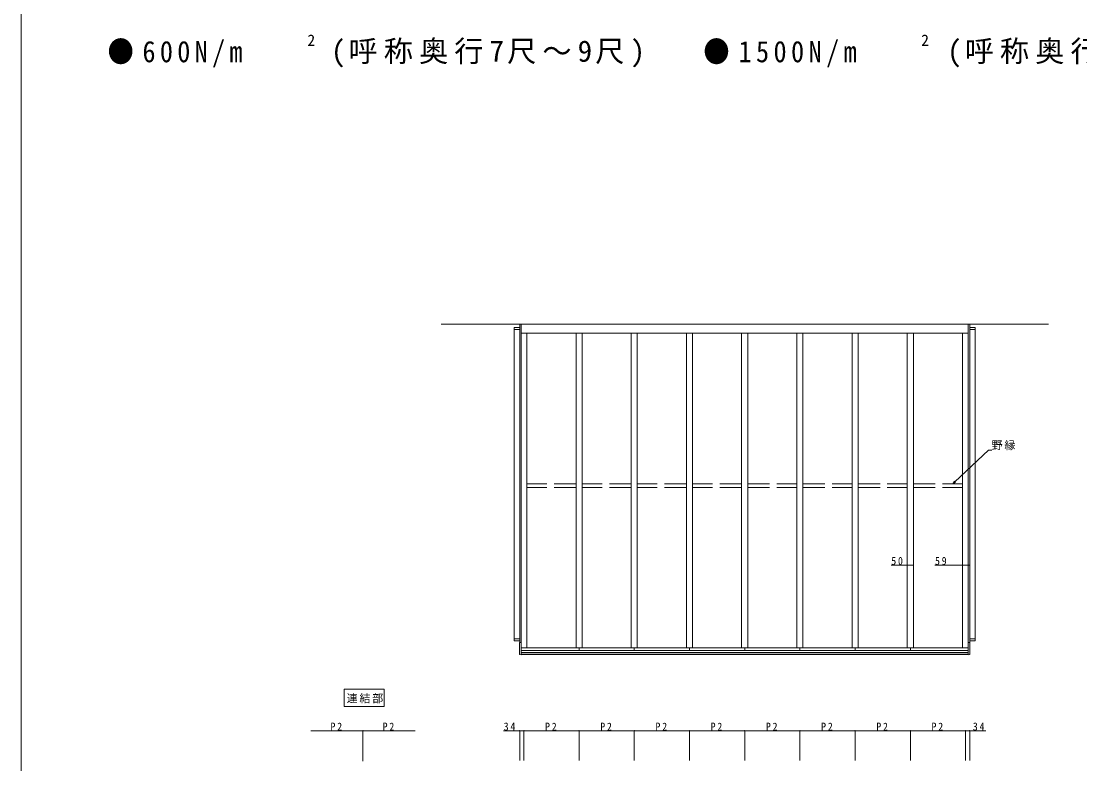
# Model space of a CAD drawing. Units: millimetres, scale not verified. Extents: x -7920 to 7920, y -12800 to 12777.
# Drawn here: x -7920 to 804, y -6438 to -317 of the extents above; entities that cross this region are included whole.
import ezdxf
from ezdxf.enums import TextEntityAlignment as Align

# ---------------------------------------------------------------- set-up
doc = ezdxf.new("R2010")
doc.units = ezdxf.units.MM
doc.header["$LTSCALE"] = 60
doc.linetypes.add('USER1', pattern=[4, 3, -1])
for name, color, linetype, lineweight in [('0-1_USER1', 7, 'Continuous', 18), ('0-2_YKK_ZWAK', 7, 'Continuous', 18), ('0-3_YKK_A1', 4, 'Continuous', 18), ('0-4_YKK_D', 6, 'Continuous', 18), ('0-5_YKK_Z1', 7, 'Continuous', 18)]:
    doc.layers.add(name, color=color, linetype=linetype, lineweight=lineweight)
doc.styles.add('ＭＳ ゴシック', font='')
doc.styles.get('ＭＳ ゴシック').set_extended_font_data('MS Gothic')

msp = doc.modelspace()

# ---------------------------------------------------------------- linework, layer by layer
at = {"layer": '0-1_USER1', "color": 3}
for p, q in [((-5258.96, -5821.24), (-4928.96, -5821.24)), ((-5258.96, -5965.24), (-5258.96, -5821.24)), ((-4928.96, -5821.24), (-4928.96, -5965.24)), ((-4928.96, -5965.24), (-5258.96, -5965.24))]:
    msp.add_line(p, q, dxfattribs=at)
at = {"layer": '0-2_YKK_ZWAK'}
msp.add_line((-7920, -12800), (-7920, 12160), dxfattribs=at)
at = {"layer": '0-3_YKK_A1'}
for p, q in [((-3857.82, -2840.5), (-3811.82, -2840.5)), ((-3857.82, -2840.5), (-3857.82, -5423.5)), ((-3857.82, -2857.5), (-3811.82, -2857.5)), ((-3811.82, -5438.64), (-3811.82, -2814)), ((-3799.32, -5438.39), (-3799.32, -2814)), ((-116.32, -5438.39), (-116.32, -2814)), ((-103.82, -5438.64), (-103.82, -2814)), ((-103.82, -2857.5), (-57.82, -2857.5)), ((-3799.32, -2886.83), (-116.32, -2886.83)), ((-3752.82, -5480.9), (-3752.82, -2886.83)), ((-3347.82, -5480.9), (-3347.82, -2886.83)), ((-3297.82, -5480.9), (-3297.82, -2886.83)), ((-2892.82, -5480.9), (-2892.82, -2886.83)), ((-2842.82, -5480.9), (-2842.82, -2886.83)), ((-2437.82, -5480.9), (-2437.82, -2886.83)), ((-2387.82, -5480.9), (-2387.82, -2886.83)), ((-1982.82, -5480.9), (-1982.82, -2886.83)), ((-1932.82, -5480.9), (-1932.82, -2886.83)), ((-1527.82, -5480.9), (-1527.82, -2886.83)), ((-1477.82, -5480.9), (-1477.82, -2886.83)), ((-1072.82, -5480.9), (-1072.82, -2886.83)), ((-1022.82, -5480.9), (-1022.82, -2886.83)), ((-617.82, -5480.9), (-617.82, -2886.83)), ((-567.82, -5480.9), (-567.82, -2886.83)), ((-162.82, -5480.9), (-162.82, -2886.83)), ((-3857.82, -5406.5), (-3811.82, -5406.5)), ((-103.82, -5406.5), (-57.82, -5406.5)), ((-3857.82, -5423.5), (-3811.82, -5423.5)), ((-3813.32, -5439.99), (-3813.32, -5438.96)), ((-3813.32, -5536.83), (-3813.32, -5439.99)), ((-3798.82, -5438.38), (-3813.03, -5438.66)), ((-3798.82, -5438.38), (-3798.82, -5439.49)), ((-3798.82, -5439.49), (-3798.82, -5439.84)), ((-3798.82, -5439.84), (-3798.82, -5537.75)), ((-3798.82, -5480.9), (-116.82, -5480.9)), ((-3322.82, -5480.9), (-3322.82, -5502.21)), ((-2867.82, -5480.9), (-2867.82, -5502.21)), ((-2412.82, -5480.9), (-2412.82, -5502.21)), ((-1957.82, -5480.9), (-1957.82, -5502.21)), ((-1502.82, -5480.9), (-1502.82, -5502.21)), ((-1047.82, -5480.9), (-1047.82, -5502.21)), ((-592.82, -5480.9), (-592.82, -5502.21)), ((-116.82, -5438.38), (-116.82, -5439.49)), ((-116.82, -5438.38), (-102.62, -5438.66)), ((-116.82, -5439.49), (-116.82, -5439.84)), ((-116.82, -5439.84), (-116.82, -5537.75)), ((-103.82, -5423.5), (-57.82, -5423.5)), ((-102.32, -5439.99), (-102.32, -5438.96)), ((-102.32, -5536.83), (-102.32, -5439.99)), ((-3798.82, -5538), (-3813.04, -5537.13)), ((-3798.82, -5502.21), (-116.82, -5502.21)), ((-3798.82, -5519), (-116.82, -5519)), ((-3798.82, -5533), (-116.82, -5533)), ((-3798.82, -5534), (-116.82, -5534)), ((-116.82, -5535.5), (-3798.82, -5535.5)), ((-3798.82, -5537.75), (-3798.82, -5538)), ((-116.82, -5538), (-102.61, -5537.13)), ((-116.82, -5537.75), (-116.82, -5538))]:
    msp.add_line(p, q, dxfattribs=at)
at = {"layer": '0-3_YKK_A1', "linetype": 'USER1'}
for p, q in [((-3347.82, -4130.7), (-3752.82, -4130.7)), ((-3347.82, -4159.74), (-3752.82, -4159.74)), ((-2892.82, -4130.7), (-3297.82, -4130.7)), ((-2892.82, -4159.74), (-3297.82, -4159.74)), ((-2437.82, -4130.7), (-2842.82, -4130.7)), ((-2437.82, -4159.74), (-2842.82, -4159.74)), ((-1982.82, -4130.7), (-2387.82, -4130.7)), ((-1982.82, -4159.74), (-2387.82, -4159.74)), ((-1932.82, -4130.7), (-1527.82, -4130.7)), ((-1932.82, -4159.74), (-1527.82, -4159.74)), ((-1477.82, -4130.7), (-1072.82, -4130.7)), ((-1477.82, -4159.74), (-1072.82, -4159.74)), ((-1022.82, -4130.7), (-617.82, -4130.7)), ((-1022.82, -4159.74), (-617.82, -4159.74)), ((-567.82, -4130.7), (-162.82, -4130.7)), ((-567.82, -4159.74), (-162.82, -4159.74))]:
    msp.add_line(p, q, dxfattribs=at)
at = {"layer": '0-3_YKK_A1'}
msp.add_lwpolyline([(-103.82, -2840.5), (-57.82, -2840.5), (-57.82, -5423.5)], dxfattribs=at)
for centre, start, end in [((-3813.02, -5438.96), 91.15842, 180), ((-102.62, -5438.96), 0, 88.84158), ((-3813.02, -5536.83), 180, 266.5), ((-102.62, -5536.83), 273.5, 0)]:
    msp.add_arc(centre, 0.3, start, end, dxfattribs=at)
at = {"layer": '0-4_YKK_D'}
for p, q in [((-225.07, -4112.59), (51.39, -3853.07)), ((51.39, -3853.07), (77.49, -3853.07)), ((-243.66, -4130.04), (-229.75, -4107.61)), ((-243.66, -4130.04), (-225.07, -4112.59)), ((-220.39, -4117.57), (-243.66, -4130.04)), ((-617.82, -4800.27), (-750.92, -4800.27)), ((-567.82, -4800.27), (-617.82, -4800.27)), ((-162.82, -4800.27), (-390.62, -4800.27)), ((-103.82, -4800.27), (-162.82, -4800.27)), ((-5533.34, -6164.76), (-5103.34, -6164.76)), ((-5103.34, -6414.32), (-5103.34, -6163.76)), ((-5103.34, -6414.32), (-5103.34, -6163.76)), ((-4673.34, -6164.76), (-5103.34, -6164.76)), ((-4673.34, -6164.76), (-4673.34, -6165.76)), ((-3811.83, -6164.76), (-3944.13, -6164.76)), ((-3811.83, -6410.71), (-3811.83, -6163.76)), ((-3777.82, -6164.76), (-3811.83, -6164.76)), ((-3777.82, -6410.71), (-3777.82, -6163.76)), ((-3777.82, -6410.71), (-3777.82, -6163.76)), ((-3777.82, -6164.76), (-3322.82, -6164.76)), ((-3322.82, -6410.71), (-3322.82, -6163.76)), ((-3322.82, -6410.71), (-3322.82, -6163.76)), ((-3322.82, -6164.76), (-2867.82, -6164.76)), ((-2867.82, -6410.71), (-2867.82, -6163.76)), ((-2867.82, -6410.71), (-2867.82, -6163.76)), ((-2867.82, -6164.76), (-2412.82, -6164.76)), ((-2412.82, -6410.71), (-2412.82, -6163.76)), ((-2412.82, -6410.71), (-2412.82, -6163.76)), ((-2412.82, -6164.76), (-1957.82, -6164.76)), ((-1957.82, -6410.71), (-1957.82, -6163.76)), ((-1957.82, -6410.71), (-1957.82, -6163.76)), ((-1957.82, -6164.76), (-1502.82, -6164.76)), ((-1502.82, -6410.71), (-1502.82, -6163.76)), ((-1502.82, -6410.71), (-1502.82, -6163.76)), ((-1502.82, -6164.76), (-1047.82, -6164.76)), ((-1047.82, -6410.71), (-1047.82, -6163.76)), ((-1047.82, -6410.71), (-1047.82, -6163.76)), ((-1047.82, -6164.76), (-592.82, -6164.76)), ((-592.82, -6410.71), (-592.82, -6163.76)), ((-592.82, -6410.71), (-592.82, -6163.76)), ((-592.82, -6164.76), (-137.82, -6164.76)), ((-137.82, -6410.71), (-137.82, -6163.76)), ((-137.82, -6410.71), (-137.82, -6163.76)), ((-137.82, -6164.76), (-103.82, -6164.76)), ((-103.82, -6410.71), (-103.82, -6163.76)), ((-103.82, -6164.76), (28.48, -6164.76))]:
    msp.add_line(p, q, dxfattribs=at)
for centre, start, end in [((-617.82, -4800.27), 0, 180), ((-617.82, -4800.27), 180, 0), ((-567.82, -4800.27), 0, 180), ((-567.82, -4800.27), 180, 0), ((-162.82, -4800.27), 0, 180), ((-162.82, -4800.27), 180, 0), ((-103.82, -4800.27), 0, 180), ((-103.82, -4800.27), 180, 0), ((-5103.34, -6164.76), 0, 180), ((-5103.34, -6164.76), 0, 180), ((-5103.34, -6164.76), 180, 0), ((-5103.34, -6164.76), 180, 0), ((-3811.83, -6164.76), 0, 180), ((-3811.83, -6164.76), 180, 0), ((-3777.82, -6164.76), 0, 180), ((-3777.82, -6164.76), 0, 180), ((-3777.82, -6164.76), 180, 0), ((-3777.82, -6164.76), 180, 0), ((-3322.82, -6164.76), 0, 180), ((-3322.82, -6164.76), 0, 180), ((-3322.82, -6164.76), 180, 0), ((-3322.82, -6164.76), 180, 0), ((-2867.82, -6164.76), 0, 180), ((-2867.82, -6164.76), 0, 180), ((-2867.82, -6164.76), 180, 0), ((-2867.82, -6164.76), 180, 0), ((-2412.82, -6164.76), 0, 180), ((-2412.82, -6164.76), 0, 180), ((-2412.82, -6164.76), 180, 0), ((-2412.82, -6164.76), 180, 0), ((-1957.82, -6164.76), 0, 180), ((-1957.82, -6164.76), 0, 180), ((-1957.82, -6164.76), 180, 0), ((-1957.82, -6164.76), 180, 0), ((-1502.82, -6164.76), 0, 180), ((-1502.82, -6164.76), 0, 180), ((-1502.82, -6164.76), 180, 0), ((-1502.82, -6164.76), 180, 0), ((-1047.82, -6164.76), 0, 180), ((-1047.82, -6164.76), 0, 180), ((-1047.82, -6164.76), 180, 0), ((-1047.82, -6164.76), 180, 0), ((-592.82, -6164.76), 0, 180), ((-592.82, -6164.76), 0, 180), ((-592.82, -6164.76), 180, 0), ((-592.82, -6164.76), 180, 0), ((-137.82, -6164.76), 0, 180), ((-137.82, -6164.76), 0, 180), ((-137.82, -6164.76), 180, 0), ((-137.82, -6164.76), 180, 0), ((-103.82, -6164.76), 0, 180), ((-103.82, -6164.76), 180, 0)]:
    msp.add_arc(centre, 1.59, start, end, dxfattribs=at)
at = {"layer": '0-5_YKK_Z1'}
msp.add_line((-4457.82, -2814), (545, -2814), dxfattribs=at)

# ---------------------------------------------------------------- texts
at = {"layer": '0-1_USER1', "style": 'ＭＳ ゴシック'}
for p in [(-5561.09, -548.81), (-503.48, -548.81)]:
    msp.add_text('2', height=93.84, dxfattribs=at).set_placement(p, align=Align.BOTTOM_LEFT)
at = {"layer": '0-1_USER1', "attachment_point": 7, "style": 'ＭＳ ゴシック'}
for s, insert, char_height in [('\\T1.33;\\W0.9;●600N/m', (-7207.89, -698.16), 176), ('\\T1.21;(呼称奥行7尺～9尺)', (-5367.07, -698.16), 176), ('\\T1.34;\\W0.9;●1500N/m', (-2298.57, -698.16), 176), ('\\T1.21;(呼称奥行5尺～9尺)', (-289.72, -698.16), 176), ('\\T1.17;連結部', (-5237.41, -5938.24), 65.98)]:
    msp.add_mtext(s, dxfattribs=dict(at, insert=insert, char_height=char_height))
at = {"layer": '0-4_YKK_D', "color": 7, "char_height": 65.98, "attachment_point": 7, "style": 'ＭＳ ゴシック'}
for s, insert in [('\\T1.17;野縁', (77.49, -3852.47)), ('\\T1.37;\\W0.9;50', (-749.92, -4799.27)), ('\\T1.37;\\W0.9;59', (-389.62, -4799.27)), ('\\T1.37;\\W0.9;P2', (-5371.14, -6163.76)), ('\\T1.37;\\W0.9;P2', (-4941.14, -6163.76)), ('\\T1.37;\\W0.9;34', (-3943.53, -6164.16)), ('\\T1.37;\\W0.9;P2', (-3603.12, -6164.16)), ('\\T1.37;\\W0.9;P2', (-3148.12, -6164.16)), ('\\T1.37;\\W0.9;P2', (-2693.12, -6164.16)), ('\\T1.37;\\W0.9;P2', (-2238.12, -6164.16)), ('\\T1.37;\\W0.9;P2', (-1783.12, -6164.16)), ('\\T1.37;\\W0.9;P2', (-1328.12, -6164.16)), ('\\T1.37;\\W0.9;P2', (-873.12, -6164.16)), ('\\T1.37;\\W0.9;P2', (-418.12, -6164.16)), ('\\T1.37;\\W0.9;34', (-77.72, -6164.16))]:
    msp.add_mtext(s, dxfattribs=dict(at, insert=insert))

doc.saveas('drawing.dxf')
